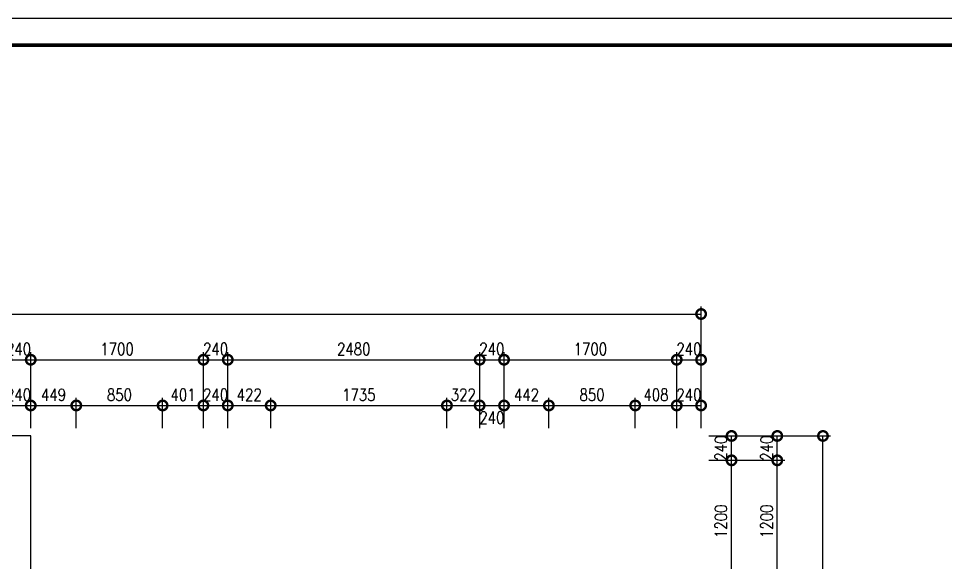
# Model space of a CAD drawing. Header units: millimetres. Extents: x 0 to 211505, y 0 to 22276.
# Drawn here: x 195220 to 204346, y 16923 to 22276 of the extents above; entities that cross this region are included whole.
import ezdxf

# ---------------------------------------------------------------- set-up
doc = ezdxf.new("R2010")
doc.units = ezdxf.units.MM
doc.layers.add('P-墙体', color=160, linetype='Continuous')
doc.layers.add('P-标注', color=44, linetype='Continuous')
doc.styles.add('标准', font='simplex.shx', dxfattribs={"width": 0.8, "bigfont": 'gbcbig.shx'})
doc.dimstyles.new('sjj_1-075', dxfattribs={"dimscale": 75, "dimtxt": 1.6, "dimasz": 2.5, "dimexe": 1, "dimexo": 1, "dimgap": 0.6, "dimtad": 1, "dimdec": 0, "dimzin": 12, "dimdsep": 46, "dimtxsty": '标准', "dimblk": 'DOTSMALL', "dimblk1": 'DOTSMALL', "dimblk2": 'DOTSMALL', "dimcen": 0.125, "dimclrd": 3, "dimclre": 3, "dimclrt": 14, "dimadec": 0, "dimazin": 0, "dimtfac": 1, "dimtdec": 0, "dimtix": 1, "dimtmove": 2, "dimatfit": 3, "dimldrblk": 'DOTSMALL', "dimfxl": 6, "dimfxlon": 1, "dimtvp": 1, "dimtolj": 1, "dimtzin": 0, "dimarcsym": 0})

# ---------------------------------------------------------------- blocks, each defined once
blk = doc.blocks.new('_DotSmall')
at = {"color": 0, "linetype": 'ByBlock', "const_width": 0.5}
blk.add_lwpolyline([(-0.0625, 0, 1), (0.0625, 0, 1)], format="xyb", close=True, dxfattribs=at)
blk = doc.blocks.new('*D1174')
at = {"layer": 'DEFPOINTS', "color": 0}
for p in [(201939.9, 19367.8), (186419.9, 18917.8), (201939.9, 18917.8)]:
    blk.add_point(p, dxfattribs=at)
at = {"layer": 'P-标注', "color": 3, "lineweight": -2}
for p, q in [((186419.9, 18992.8), (186419.9, 19442.8)), ((201939.9, 18992.8), (201939.9, 19442.8)), ((186419.9, 19367.8), (201939.9, 19367.8))]:
    blk.add_line(p, q, dxfattribs=at)
at = {"layer": 'P-标注', "color": 3, "lineweight": -2, "xscale": 187.5, "yscale": 187.5, "zscale": 187.5, "rotation": 180}
blk.add_blockref('_DotSmall', (186419.9, 19367.8), dxfattribs=at)
at = {"layer": 'P-标注', "color": 3, "lineweight": -2, "xscale": 187.5, "yscale": 187.5, "zscale": 187.5}
blk.add_blockref('_DotSmall', (201939.9, 19367.8), dxfattribs=at)
at = {"layer": 'P-标注', "color": 14, "insert": (194179.9, 19472.8), "char_height": 120, "attachment_point": 5, "style": '标准'}
blk.add_mtext('\\A1;15520', dxfattribs=at)
blk = doc.blocks.new('*D1175')
at = {"layer": 'DEFPOINTS', "color": 0}
for p in [(202689.9, 18167.8), (203139.9, 18167.8), (202689.9, 7257.8)]:
    blk.add_point(p, dxfattribs=at)
at = {"layer": 'P-标注', "color": 3, "lineweight": -2}
for p, q in [((202764.9, 18167.8), (203214.9, 18167.8)), ((203139.9, 7257.8), (203139.9, 18167.8)), ((202764.9, 7257.8), (203214.9, 7257.8))]:
    blk.add_line(p, q, dxfattribs=at)
at = {"layer": 'P-标注', "color": 3, "lineweight": -2, "xscale": 187.5, "yscale": 187.5, "zscale": 187.5}
for p, rotation in [((203139.9, 18167.8), 89.99998127603163), ((203139.9, 7257.8), 269.9999812760316)]:
    blk.add_blockref('_DotSmall', p, dxfattribs=dict(at, rotation=rotation))
at = {"layer": 'P-标注', "color": 14, "insert": (203034.9, 12712.8), "char_height": 120, "attachment_point": 5, "rotation": 89.99998, "style": '标准'}
blk.add_mtext('\\A1;10910', dxfattribs=at)
blk = doc.blocks.new('*D1187')
at = {"layer": 'DEFPOINTS', "color": 0}
for p in [(195339.9, 18917.8), (195099.9, 18467.8), (195339.9, 18467.8)]:
    blk.add_point(p, dxfattribs=at)
at = {"layer": 'P-标注', "color": 3, "lineweight": -2}
for p, q in [((195099.9, 18542.8), (195099.9, 18992.8)), ((195339.9, 18542.8), (195339.9, 18992.8)), ((195099.9, 18917.8), (195339.9, 18917.8))]:
    blk.add_line(p, q, dxfattribs=at)
at = {"layer": 'P-标注', "color": 3, "lineweight": -2, "xscale": 187.5, "yscale": 187.5, "zscale": 187.5}
blk.add_blockref('_DotSmall', (195099.9, 18917.8), dxfattribs=at)
at = {"layer": 'P-标注', "color": 3, "lineweight": -2, "xscale": 187.5, "yscale": 187.5, "zscale": 187.5, "rotation": 180}
blk.add_blockref('_DotSmall', (195339.9, 18917.8), dxfattribs=at)
at = {"layer": 'P-标注', "color": 14, "insert": (195219.9, 19022.8), "char_height": 120, "attachment_point": 5, "style": '标准'}
blk.add_mtext('\\A1;240', dxfattribs=at)
blk = doc.blocks.new('*D1188')
at = {"layer": 'DEFPOINTS', "color": 0}
for p in [(197039.9, 18917.8), (195339.9, 18467.8), (197039.9, 18467.8)]:
    blk.add_point(p, dxfattribs=at)
at = {"layer": 'P-标注', "color": 3, "lineweight": -2}
for p, q in [((195339.9, 18542.8), (195339.9, 18992.8)), ((197039.9, 18542.8), (197039.9, 18992.8)), ((195339.9, 18917.8), (197039.9, 18917.8))]:
    blk.add_line(p, q, dxfattribs=at)
at = {"layer": 'P-标注', "color": 3, "lineweight": -2, "xscale": 187.5, "yscale": 187.5, "zscale": 187.5, "rotation": 180}
blk.add_blockref('_DotSmall', (195339.9, 18917.8), dxfattribs=at)
at = {"layer": 'P-标注', "color": 3, "lineweight": -2, "xscale": 187.5, "yscale": 187.5, "zscale": 187.5}
blk.add_blockref('_DotSmall', (197039.9, 18917.8), dxfattribs=at)
at = {"layer": 'P-标注', "color": 14, "insert": (196189.9, 19022.8), "char_height": 120, "attachment_point": 5, "style": '标准'}
blk.add_mtext('\\A1;1700', dxfattribs=at)
blk = doc.blocks.new('*D1189')
at = {"layer": 'DEFPOINTS', "color": 0}
for p in [(197279.9, 18917.8), (197039.9, 18467.8), (197279.9, 18467.8)]:
    blk.add_point(p, dxfattribs=at)
at = {"layer": 'P-标注', "color": 3, "lineweight": -2}
for p, q in [((197039.9, 18542.8), (197039.9, 18992.8)), ((197279.9, 18542.8), (197279.9, 18992.8)), ((197039.9, 18917.8), (197279.9, 18917.8))]:
    blk.add_line(p, q, dxfattribs=at)
at = {"layer": 'P-标注', "color": 3, "lineweight": -2, "xscale": 187.5, "yscale": 187.5, "zscale": 187.5}
blk.add_blockref('_DotSmall', (197039.9, 18917.8), dxfattribs=at)
at = {"layer": 'P-标注', "color": 3, "lineweight": -2, "xscale": 187.5, "yscale": 187.5, "zscale": 187.5, "rotation": 180}
blk.add_blockref('_DotSmall', (197279.9, 18917.8), dxfattribs=at)
at = {"layer": 'P-标注', "color": 14, "insert": (197159.9, 19022.8), "char_height": 120, "attachment_point": 5, "style": '标准'}
blk.add_mtext('\\A1;240', dxfattribs=at)
blk = doc.blocks.new('*D1190')
at = {"layer": 'DEFPOINTS', "color": 0}
for p in [(199759.9, 18917.8), (197279.9, 18467.8), (199759.9, 18467.8)]:
    blk.add_point(p, dxfattribs=at)
at = {"layer": 'P-标注', "color": 3, "lineweight": -2}
for p, q in [((197279.9, 18542.8), (197279.9, 18992.8)), ((199759.9, 18542.8), (199759.9, 18992.8)), ((197279.9, 18917.8), (199759.9, 18917.8))]:
    blk.add_line(p, q, dxfattribs=at)
at = {"layer": 'P-标注', "color": 3, "lineweight": -2, "xscale": 187.5, "yscale": 187.5, "zscale": 187.5, "rotation": 180}
blk.add_blockref('_DotSmall', (197279.9, 18917.8), dxfattribs=at)
at = {"layer": 'P-标注', "color": 3, "lineweight": -2, "xscale": 187.5, "yscale": 187.5, "zscale": 187.5}
blk.add_blockref('_DotSmall', (199759.9, 18917.8), dxfattribs=at)
at = {"layer": 'P-标注', "color": 14, "insert": (198519.9, 19022.8), "char_height": 120, "attachment_point": 5, "style": '标准'}
blk.add_mtext('\\A1;2480', dxfattribs=at)
blk = doc.blocks.new('*D1191')
at = {"layer": 'DEFPOINTS', "color": 0}
for p in [(199999.9, 18917.8), (199759.9, 18467.8), (199999.9, 18467.8)]:
    blk.add_point(p, dxfattribs=at)
at = {"layer": 'P-标注', "color": 3, "lineweight": -2}
for p, q in [((199759.9, 18542.8), (199759.9, 18992.8)), ((199999.9, 18542.8), (199999.9, 18992.8)), ((199759.9, 18917.8), (199999.9, 18917.8))]:
    blk.add_line(p, q, dxfattribs=at)
at = {"layer": 'P-标注', "color": 3, "lineweight": -2, "xscale": 187.5, "yscale": 187.5, "zscale": 187.5}
blk.add_blockref('_DotSmall', (199759.9, 18917.8), dxfattribs=at)
at = {"layer": 'P-标注', "color": 3, "lineweight": -2, "xscale": 187.5, "yscale": 187.5, "zscale": 187.5, "rotation": 180}
blk.add_blockref('_DotSmall', (199999.9, 18917.8), dxfattribs=at)
at = {"layer": 'P-标注', "color": 14, "insert": (199879.9, 19022.8), "char_height": 120, "attachment_point": 5, "style": '标准'}
blk.add_mtext('\\A1;240', dxfattribs=at)
blk = doc.blocks.new('*D1192')
at = {"layer": 'DEFPOINTS', "color": 0}
for p in [(201699.9, 18917.8), (199999.9, 18467.8), (201699.9, 18467.8)]:
    blk.add_point(p, dxfattribs=at)
at = {"layer": 'P-标注', "color": 3, "lineweight": -2}
for p, q in [((199999.9, 18542.8), (199999.9, 18992.8)), ((201699.9, 18542.8), (201699.9, 18992.8)), ((199999.9, 18917.8), (201699.9, 18917.8))]:
    blk.add_line(p, q, dxfattribs=at)
at = {"layer": 'P-标注', "color": 3, "lineweight": -2, "xscale": 187.5, "yscale": 187.5, "zscale": 187.5, "rotation": 180}
blk.add_blockref('_DotSmall', (199999.9, 18917.8), dxfattribs=at)
at = {"layer": 'P-标注', "color": 3, "lineweight": -2, "xscale": 187.5, "yscale": 187.5, "zscale": 187.5}
blk.add_blockref('_DotSmall', (201699.9, 18917.8), dxfattribs=at)
at = {"layer": 'P-标注', "color": 14, "insert": (200849.9, 19022.8), "char_height": 120, "attachment_point": 5, "style": '标准'}
blk.add_mtext('\\A1;1700', dxfattribs=at)
blk = doc.blocks.new('*D1193')
at = {"layer": 'DEFPOINTS', "color": 0}
for p in [(201939.9, 18917.8), (201699.9, 18467.8), (201939.9, 18467.8)]:
    blk.add_point(p, dxfattribs=at)
at = {"layer": 'P-标注', "color": 3, "lineweight": -2}
for p, q in [((201699.9, 18542.8), (201699.9, 18992.8)), ((201939.9, 18542.8), (201939.9, 18992.8)), ((201699.9, 18917.8), (201939.9, 18917.8))]:
    blk.add_line(p, q, dxfattribs=at)
at = {"layer": 'P-标注', "color": 3, "lineweight": -2, "xscale": 187.5, "yscale": 187.5, "zscale": 187.5}
blk.add_blockref('_DotSmall', (201699.9, 18917.8), dxfattribs=at)
at = {"layer": 'P-标注', "color": 3, "lineweight": -2, "xscale": 187.5, "yscale": 187.5, "zscale": 187.5, "rotation": 180}
blk.add_blockref('_DotSmall', (201939.9, 18917.8), dxfattribs=at)
at = {"layer": 'P-标注', "color": 14, "insert": (201819.9, 19022.8), "char_height": 120, "attachment_point": 5, "style": '标准'}
blk.add_mtext('\\A1;240', dxfattribs=at)
blk = doc.blocks.new('*D1202')
at = {"layer": 'DEFPOINTS', "color": 0}
for p in [(202239.9, 17927.8), (202689.9, 17927.8), (202239.9, 16727.8)]:
    blk.add_point(p, dxfattribs=at)
at = {"layer": 'P-标注', "color": 3, "lineweight": -2}
for p, q in [((202314.9, 17927.8), (202764.9, 17927.8)), ((202689.9, 16727.8), (202689.9, 17927.8)), ((202314.9, 16727.8), (202764.9, 16727.8))]:
    blk.add_line(p, q, dxfattribs=at)
at = {"layer": 'P-标注', "color": 3, "lineweight": -2, "xscale": 187.5, "yscale": 187.5, "zscale": 187.5}
for p, rotation in [((202689.9, 17927.8), 89.99998127603108), ((202689.9, 16727.8), 269.9999812760311)]:
    blk.add_blockref('_DotSmall', p, dxfattribs=dict(at, rotation=rotation))
at = {"layer": 'P-标注', "color": 14, "insert": (202584.9, 17327.8), "char_height": 120, "attachment_point": 5, "rotation": 89.99998, "style": '标准'}
blk.add_mtext('\\A1;1200', dxfattribs=at)
blk = doc.blocks.new('*D1203')
at = {"layer": 'DEFPOINTS', "color": 0}
for p in [(202239.9, 18167.8), (202689.9, 18167.8), (202239.9, 17927.8)]:
    blk.add_point(p, dxfattribs=at)
at = {"layer": 'P-标注', "color": 3, "lineweight": -2}
for p, q in [((202314.9, 18167.8), (202764.9, 18167.8)), ((202689.9, 17927.8), (202689.9, 18167.8)), ((202314.9, 17927.8), (202764.9, 17927.8))]:
    blk.add_line(p, q, dxfattribs=at)
at = {"layer": 'P-标注', "color": 3, "lineweight": -2, "xscale": 187.5, "yscale": 187.5, "zscale": 187.5}
for p, rotation in [((202689.9, 18167.8), 269.9999812760311), ((202689.9, 17927.8), 89.99998127603108)]:
    blk.add_blockref('_DotSmall', p, dxfattribs=dict(at, rotation=rotation))
at = {"layer": 'P-标注', "color": 14, "insert": (202584.9, 18047.8), "char_height": 120, "attachment_point": 5, "rotation": 89.99998, "style": '标准'}
blk.add_mtext('\\A1;240', dxfattribs=at)
blk = doc.blocks.new('*D1225')
at = {"layer": 'DEFPOINTS', "color": 0}
for p in [(195339.9, 18467.8), (195099.9, 18167.8), (195339.9, 18167.8)]:
    blk.add_point(p, dxfattribs=at)
at = {"layer": 'P-标注', "color": 3, "lineweight": -2}
for p, q in [((195099.9, 18242.8), (195099.9, 18542.8)), ((195339.9, 18242.8), (195339.9, 18542.8)), ((195099.9, 18467.8), (195339.9, 18467.8))]:
    blk.add_line(p, q, dxfattribs=at)
at = {"layer": 'P-标注', "color": 3, "lineweight": -2, "xscale": 187.5, "yscale": 187.5, "zscale": 187.5}
blk.add_blockref('_DotSmall', (195099.9, 18467.8), dxfattribs=at)
at = {"layer": 'P-标注', "color": 3, "lineweight": -2, "xscale": 187.5, "yscale": 187.5, "zscale": 187.5, "rotation": 180}
blk.add_blockref('_DotSmall', (195339.9, 18467.8), dxfattribs=at)
at = {"layer": 'P-标注', "color": 14, "insert": (195219.9, 18572.8), "char_height": 120, "attachment_point": 5, "style": '标准'}
blk.add_mtext('\\A1;240', dxfattribs=at)
blk = doc.blocks.new('*D1226')
at = {"layer": 'DEFPOINTS', "color": 0}
for p in [(195788.4, 18467.8), (195339.9, 18167.8), (195788.4, 18167.8)]:
    blk.add_point(p, dxfattribs=at)
at = {"layer": 'P-标注', "color": 3, "lineweight": -2}
for p, q in [((195339.9, 18242.8), (195339.9, 18542.8)), ((195788.4, 18242.8), (195788.4, 18542.8)), ((195339.9, 18467.8), (195788.4, 18467.8))]:
    blk.add_line(p, q, dxfattribs=at)
at = {"layer": 'P-标注', "color": 3, "lineweight": -2, "xscale": 187.5, "yscale": 187.5, "zscale": 187.5, "rotation": 180}
blk.add_blockref('_DotSmall', (195339.9, 18467.8), dxfattribs=at)
at = {"layer": 'P-标注', "color": 3, "lineweight": -2, "xscale": 187.5, "yscale": 187.5, "zscale": 187.5}
blk.add_blockref('_DotSmall', (195788.4, 18467.8), dxfattribs=at)
at = {"layer": 'P-标注', "color": 14, "insert": (195564.1, 18572.8), "char_height": 120, "attachment_point": 5, "style": '标准'}
blk.add_mtext('\\A1;449', dxfattribs=at)
blk = doc.blocks.new('*D1227')
at = {"layer": 'DEFPOINTS', "color": 0}
for p in [(196638.4, 18467.8), (195788.4, 18167.8), (196638.4, 18167.8)]:
    blk.add_point(p, dxfattribs=at)
at = {"layer": 'P-标注', "color": 3, "lineweight": -2}
for p, q in [((195788.4, 18242.8), (195788.4, 18542.8)), ((196638.4, 18242.8), (196638.4, 18542.8)), ((195788.4, 18467.8), (196638.4, 18467.8))]:
    blk.add_line(p, q, dxfattribs=at)
at = {"layer": 'P-标注', "color": 3, "lineweight": -2, "xscale": 187.5, "yscale": 187.5, "zscale": 187.5, "rotation": 180}
blk.add_blockref('_DotSmall', (195788.4, 18467.8), dxfattribs=at)
at = {"layer": 'P-标注', "color": 3, "lineweight": -2, "xscale": 187.5, "yscale": 187.5, "zscale": 187.5}
blk.add_blockref('_DotSmall', (196638.4, 18467.8), dxfattribs=at)
at = {"layer": 'P-标注', "color": 14, "insert": (196213.4, 18572.8), "char_height": 120, "attachment_point": 5, "style": '标准'}
blk.add_mtext('\\A1;850', dxfattribs=at)
blk = doc.blocks.new('*D1228')
at = {"layer": 'DEFPOINTS', "color": 0}
for p in [(197039.9, 18467.8), (196638.4, 18167.8), (197039.9, 18167.8)]:
    blk.add_point(p, dxfattribs=at)
at = {"layer": 'P-标注', "color": 3, "lineweight": -2}
for p, q in [((196638.4, 18242.8), (196638.4, 18542.8)), ((197039.9, 18242.8), (197039.9, 18542.8)), ((196638.4, 18467.8), (197039.9, 18467.8))]:
    blk.add_line(p, q, dxfattribs=at)
at = {"layer": 'P-标注', "color": 3, "lineweight": -2, "xscale": 187.5, "yscale": 187.5, "zscale": 187.5, "rotation": 180}
blk.add_blockref('_DotSmall', (196638.4, 18467.8), dxfattribs=at)
at = {"layer": 'P-标注', "color": 3, "lineweight": -2, "xscale": 187.5, "yscale": 187.5, "zscale": 187.5}
blk.add_blockref('_DotSmall', (197039.9, 18467.8), dxfattribs=at)
at = {"layer": 'P-标注', "color": 14, "insert": (196839.1, 18572.8), "char_height": 120, "attachment_point": 5, "style": '标准'}
blk.add_mtext('\\A1;401', dxfattribs=at)
blk = doc.blocks.new('*D1229')
at = {"layer": 'DEFPOINTS', "color": 0}
for p in [(197279.9, 18467.8), (197039.9, 18167.8), (197279.9, 18167.8)]:
    blk.add_point(p, dxfattribs=at)
at = {"layer": 'P-标注', "color": 3, "lineweight": -2}
for p, q in [((197039.9, 18242.8), (197039.9, 18542.8)), ((197279.9, 18242.8), (197279.9, 18542.8)), ((197039.9, 18467.8), (197279.9, 18467.8))]:
    blk.add_line(p, q, dxfattribs=at)
at = {"layer": 'P-标注', "color": 3, "lineweight": -2, "xscale": 187.5, "yscale": 187.5, "zscale": 187.5}
blk.add_blockref('_DotSmall', (197039.9, 18467.8), dxfattribs=at)
at = {"layer": 'P-标注', "color": 3, "lineweight": -2, "xscale": 187.5, "yscale": 187.5, "zscale": 187.5, "rotation": 180}
blk.add_blockref('_DotSmall', (197279.9, 18467.8), dxfattribs=at)
at = {"layer": 'P-标注', "color": 14, "insert": (197159.9, 18572.8), "char_height": 120, "attachment_point": 5, "style": '标准'}
blk.add_mtext('\\A1;240', dxfattribs=at)
blk = doc.blocks.new('*D1230')
at = {"layer": 'DEFPOINTS', "color": 0}
for p in [(197702.3, 18467.8), (197279.9, 18167.8), (197702.3, 18167.8)]:
    blk.add_point(p, dxfattribs=at)
at = {"layer": 'P-标注', "color": 3, "lineweight": -2}
for p, q in [((197279.9, 18242.8), (197279.9, 18542.8)), ((197702.3, 18242.8), (197702.3, 18542.8)), ((197279.9, 18467.8), (197702.3, 18467.8))]:
    blk.add_line(p, q, dxfattribs=at)
at = {"layer": 'P-标注', "color": 3, "lineweight": -2, "xscale": 187.5, "yscale": 187.5, "zscale": 187.5, "rotation": 180}
blk.add_blockref('_DotSmall', (197279.9, 18467.8), dxfattribs=at)
at = {"layer": 'P-标注', "color": 3, "lineweight": -2, "xscale": 187.5, "yscale": 187.5, "zscale": 187.5}
blk.add_blockref('_DotSmall', (197702.3, 18467.8), dxfattribs=at)
at = {"layer": 'P-标注', "color": 14, "insert": (197491.1, 18572.8), "char_height": 120, "attachment_point": 5, "style": '标准'}
blk.add_mtext('\\A1;422', dxfattribs=at)
blk = doc.blocks.new('*D1231')
at = {"layer": 'DEFPOINTS', "color": 0}
for p in [(199437.5, 18467.8), (197702.3, 18167.8), (199437.5, 18167.8)]:
    blk.add_point(p, dxfattribs=at)
at = {"layer": 'P-标注', "color": 3, "lineweight": -2}
for p, q in [((197702.3, 18242.8), (197702.3, 18542.8)), ((199437.5, 18242.8), (199437.5, 18542.8)), ((197702.3, 18467.8), (199437.5, 18467.8))]:
    blk.add_line(p, q, dxfattribs=at)
at = {"layer": 'P-标注', "color": 3, "lineweight": -2, "xscale": 187.5, "yscale": 187.5, "zscale": 187.5, "rotation": 180}
blk.add_blockref('_DotSmall', (197702.3, 18467.8), dxfattribs=at)
at = {"layer": 'P-标注', "color": 3, "lineweight": -2, "xscale": 187.5, "yscale": 187.5, "zscale": 187.5}
blk.add_blockref('_DotSmall', (199437.5, 18467.8), dxfattribs=at)
at = {"layer": 'P-标注', "color": 14, "insert": (198569.9, 18572.8), "char_height": 120, "attachment_point": 5, "style": '标准'}
blk.add_mtext('\\A1;1735', dxfattribs=at)
blk = doc.blocks.new('*D1232')
at = {"layer": 'DEFPOINTS', "color": 0}
for p in [(199759.9, 18467.8), (199437.5, 18167.8), (199759.9, 18167.8)]:
    blk.add_point(p, dxfattribs=at)
at = {"layer": 'P-标注', "color": 3, "lineweight": -2}
for p, q in [((199437.5, 18242.8), (199437.5, 18542.8)), ((199759.9, 18242.8), (199759.9, 18542.8)), ((199437.5, 18467.8), (199759.9, 18467.8))]:
    blk.add_line(p, q, dxfattribs=at)
at = {"layer": 'P-标注', "color": 3, "lineweight": -2, "xscale": 187.5, "yscale": 187.5, "zscale": 187.5}
blk.add_blockref('_DotSmall', (199437.5, 18467.8), dxfattribs=at)
at = {"layer": 'P-标注', "color": 3, "lineweight": -2, "xscale": 187.5, "yscale": 187.5, "zscale": 187.5, "rotation": 180}
blk.add_blockref('_DotSmall', (199759.9, 18467.8), dxfattribs=at)
at = {"layer": 'P-标注', "color": 14, "insert": (199598.7, 18572.8), "char_height": 120, "attachment_point": 5, "style": '标准'}
blk.add_mtext('\\A1;322', dxfattribs=at)
blk = doc.blocks.new('*D1233')
at = {"layer": 'DEFPOINTS', "color": 0}
for p in [(199999.9, 18467.8), (199759.9, 18167.8), (199999.9, 18167.8)]:
    blk.add_point(p, dxfattribs=at)
at = {"layer": 'P-标注', "color": 3, "lineweight": -2}
for p, q in [((199759.9, 18242.8), (199759.9, 18542.8)), ((199999.9, 18242.8), (199999.9, 18542.8)), ((199759.9, 18467.8), (199999.9, 18467.8))]:
    blk.add_line(p, q, dxfattribs=at)
at = {"layer": 'P-标注', "color": 3, "lineweight": -2, "xscale": 187.5, "yscale": 187.5, "zscale": 187.5, "rotation": 180}
blk.add_blockref('_DotSmall', (199759.9, 18467.8), dxfattribs=at)
at = {"layer": 'P-标注', "color": 3, "lineweight": -2, "xscale": 187.5, "yscale": 187.5, "zscale": 187.5}
blk.add_blockref('_DotSmall', (199999.9, 18467.8), dxfattribs=at)
at = {"layer": 'P-标注', "color": 14, "insert": (199879.9, 18347.8), "char_height": 120, "attachment_point": 5, "style": '标准'}
blk.add_mtext('\\A1;240', dxfattribs=at)
blk = doc.blocks.new('*D1234')
at = {"layer": 'DEFPOINTS', "color": 0}
for p in [(200441.5, 18467.8), (199999.9, 18167.8), (200441.5, 18167.8)]:
    blk.add_point(p, dxfattribs=at)
at = {"layer": 'P-标注', "color": 3, "lineweight": -2}
for p, q in [((199999.9, 18242.8), (199999.9, 18542.8)), ((200441.5, 18242.8), (200441.5, 18542.8)), ((199999.9, 18467.8), (200441.5, 18467.8))]:
    blk.add_line(p, q, dxfattribs=at)
at = {"layer": 'P-标注', "color": 3, "lineweight": -2, "xscale": 187.5, "yscale": 187.5, "zscale": 187.5, "rotation": 180}
blk.add_blockref('_DotSmall', (199999.9, 18467.8), dxfattribs=at)
at = {"layer": 'P-标注', "color": 3, "lineweight": -2, "xscale": 187.5, "yscale": 187.5, "zscale": 187.5}
blk.add_blockref('_DotSmall', (200441.5, 18467.8), dxfattribs=at)
at = {"layer": 'P-标注', "color": 14, "insert": (200220.7, 18572.8), "char_height": 120, "attachment_point": 5, "style": '标准'}
blk.add_mtext('\\A1;442', dxfattribs=at)
blk = doc.blocks.new('*D1235')
at = {"layer": 'DEFPOINTS', "color": 0}
for p in [(201291.5, 18467.8), (200441.5, 18167.8), (201291.5, 18167.8)]:
    blk.add_point(p, dxfattribs=at)
at = {"layer": 'P-标注', "color": 3, "lineweight": -2}
for p, q in [((200441.5, 18242.8), (200441.5, 18542.8)), ((201291.5, 18242.8), (201291.5, 18542.8)), ((200441.5, 18467.8), (201291.5, 18467.8))]:
    blk.add_line(p, q, dxfattribs=at)
at = {"layer": 'P-标注', "color": 3, "lineweight": -2, "xscale": 187.5, "yscale": 187.5, "zscale": 187.5, "rotation": 180}
blk.add_blockref('_DotSmall', (200441.5, 18467.8), dxfattribs=at)
at = {"layer": 'P-标注', "color": 3, "lineweight": -2, "xscale": 187.5, "yscale": 187.5, "zscale": 187.5}
blk.add_blockref('_DotSmall', (201291.5, 18467.8), dxfattribs=at)
at = {"layer": 'P-标注', "color": 14, "insert": (200866.5, 18572.8), "char_height": 120, "attachment_point": 5, "style": '标准'}
blk.add_mtext('\\A1;850', dxfattribs=at)
blk = doc.blocks.new('*D1236')
at = {"layer": 'DEFPOINTS', "color": 0}
for p in [(201699.9, 18467.8), (201291.5, 18167.8), (201699.9, 18167.8)]:
    blk.add_point(p, dxfattribs=at)
at = {"layer": 'P-标注', "color": 3, "lineweight": -2}
for p, q in [((201291.5, 18242.8), (201291.5, 18542.8)), ((201699.9, 18242.8), (201699.9, 18542.8)), ((201291.5, 18467.8), (201699.9, 18467.8))]:
    blk.add_line(p, q, dxfattribs=at)
at = {"layer": 'P-标注', "color": 3, "lineweight": -2, "xscale": 187.5, "yscale": 187.5, "zscale": 187.5, "rotation": 180}
blk.add_blockref('_DotSmall', (201291.5, 18467.8), dxfattribs=at)
at = {"layer": 'P-标注', "color": 3, "lineweight": -2, "xscale": 187.5, "yscale": 187.5, "zscale": 187.5}
blk.add_blockref('_DotSmall', (201699.9, 18467.8), dxfattribs=at)
at = {"layer": 'P-标注', "color": 14, "insert": (201495.7, 18572.8), "char_height": 120, "attachment_point": 5, "style": '标准'}
blk.add_mtext('\\A1;408', dxfattribs=at)
blk = doc.blocks.new('*D1237')
at = {"layer": 'DEFPOINTS', "color": 0}
for p in [(201939.9, 18467.8), (201699.9, 18167.8), (201939.9, 18167.8)]:
    blk.add_point(p, dxfattribs=at)
at = {"layer": 'P-标注', "color": 3, "lineweight": -2}
for p, q in [((201699.9, 18242.8), (201699.9, 18542.8)), ((201939.9, 18242.8), (201939.9, 18542.8)), ((201699.9, 18467.8), (201939.9, 18467.8))]:
    blk.add_line(p, q, dxfattribs=at)
at = {"layer": 'P-标注', "color": 3, "lineweight": -2, "xscale": 187.5, "yscale": 187.5, "zscale": 187.5}
blk.add_blockref('_DotSmall', (201699.9, 18467.8), dxfattribs=at)
at = {"layer": 'P-标注', "color": 3, "lineweight": -2, "xscale": 187.5, "yscale": 187.5, "zscale": 187.5, "rotation": 180}
blk.add_blockref('_DotSmall', (201939.9, 18467.8), dxfattribs=at)
at = {"layer": 'P-标注', "color": 14, "insert": (201819.9, 18572.8), "char_height": 120, "attachment_point": 5, "style": '标准'}
blk.add_mtext('\\A1;240', dxfattribs=at)
blk = doc.blocks.new('*D1246')
at = {"layer": 'DEFPOINTS', "color": 0}
for p in [(201939.9, 17927.8), (202239.9, 17927.8), (201939.9, 16727.8)]:
    blk.add_point(p, dxfattribs=at)
at = {"layer": 'P-标注', "color": 3, "lineweight": -2}
for p, q in [((202014.9, 17927.8), (202314.9, 17927.8)), ((202239.9, 16727.8), (202239.9, 17927.8)), ((202014.9, 16727.8), (202314.9, 16727.8))]:
    blk.add_line(p, q, dxfattribs=at)
at = {"layer": 'P-标注', "color": 3, "lineweight": -2, "xscale": 187.5, "yscale": 187.5, "zscale": 187.5}
for p, rotation in [((202239.9, 17927.8), 89.99998127603108), ((202239.9, 16727.8), 269.9999812760311)]:
    blk.add_blockref('_DotSmall', p, dxfattribs=dict(at, rotation=rotation))
at = {"layer": 'P-标注', "color": 14, "insert": (202134.9, 17327.8), "char_height": 120, "attachment_point": 5, "rotation": 89.99998, "style": '标准'}
blk.add_mtext('\\A1;1200', dxfattribs=at)
blk = doc.blocks.new('*D1247')
at = {"layer": 'DEFPOINTS', "color": 0}
for p in [(201939.9, 18167.8), (202239.9, 18167.8), (201939.9, 17927.8)]:
    blk.add_point(p, dxfattribs=at)
at = {"layer": 'P-标注', "color": 3, "lineweight": -2}
for p, q in [((202014.9, 18167.8), (202314.9, 18167.8)), ((202239.9, 17927.8), (202239.9, 18167.8)), ((202014.9, 17927.8), (202314.9, 17927.8))]:
    blk.add_line(p, q, dxfattribs=at)
at = {"layer": 'P-标注', "color": 3, "lineweight": -2, "xscale": 187.5, "yscale": 187.5, "zscale": 187.5}
for p, rotation in [((202239.9, 18167.8), 269.9999812760311), ((202239.9, 17927.8), 89.99998127603108)]:
    blk.add_blockref('_DotSmall', p, dxfattribs=dict(at, rotation=rotation))
at = {"layer": 'P-标注', "color": 14, "insert": (202134.9, 18047.8), "char_height": 120, "attachment_point": 5, "rotation": 89.99998, "style": '标准'}
blk.add_mtext('\\A1;240', dxfattribs=at)
blk = doc.blocks.new('title_block_a3')
at = {"color": 142}
blk.add_line((420, 297), (0, 297), dxfattribs=at)
at = {"color": 142, "const_width": 0.5}
blk.add_lwpolyline([(3.5, 293.5), (416.5, 293.5), (416.5, 3.5), (3.5, 3.5)], close=True, dxfattribs=at)

msp = doc.modelspace()

# ---------------------------------------------------------------- linework, layer by layer
at = {"layer": 'P-墙体'}
for p, q in [((195339.9, 18167.8), (194402.6, 18167.8)), ((195339.9, 16727.8), (195339.9, 18167.8))]:
    msp.add_line(p, q, dxfattribs=at)

# ---------------------------------------------------------------- block references
at = {"color": 0, "linetype": 'ByBlock', "xscale": 75.00187504687618, "yscale": 75.00187504687618, "zscale": 75.00187504687618}
msp.add_blockref('title_block_a3', (180004.5, 0), dxfattribs=at)

# ---------------------------------------------------------------- dimensions: what is measured, and where the dimension line sits
at = {"layer": 'P-标注'}
for base, p1, p2, picture, middle in [((201939.9, 19367.8), (186419.9, 18917.8), (201939.9, 18917.8), '*D1174', (194179.9, 19472.8)), ((195339.9, 18917.8), (195099.9, 18467.8), (195339.9, 18467.8), '*D1187', (195219.9, 19022.8)), ((197039.9, 18917.8), (195339.9, 18467.8), (197039.9, 18467.8), '*D1188', (196189.9, 19022.8)), ((197279.9, 18917.8), (197039.9, 18467.8), (197279.9, 18467.8), '*D1189', (197159.9, 19022.8)), ((199759.9, 18917.8), (197279.9, 18467.8), (199759.9, 18467.8), '*D1190', (198519.9, 19022.8)), ((199999.9, 18917.8), (199759.9, 18467.8), (199999.9, 18467.8), '*D1191', (199879.9, 19022.8)), ((201699.9, 18917.8), (199999.9, 18467.8), (201699.9, 18467.8), '*D1192', (200849.9, 19022.8)), ((201939.9, 18917.8), (201699.9, 18467.8), (201939.9, 18467.8), '*D1193', (201819.9, 19022.8)), ((195339.9, 18467.8), (195099.9, 18167.8), (195339.9, 18167.8), '*D1225', (195219.9, 18572.8)), ((195788.3747, 18467.8178), (195339.8545, 18167.8178), (195788.3747, 18167.8178), '*D1226', (195564.1146, 18572.8178)), ((196638.4, 18467.8), (195788.4, 18167.8), (196638.4, 18167.8), '*D1227', (196213.4, 18572.8)), ((197039.8545, 18467.8178), (196638.3747, 18167.8178), (197039.8545, 18167.8178), '*D1228', (196839.1146, 18572.8178)), ((197279.9, 18467.8), (197039.9, 18167.8), (197279.9, 18167.8), '*D1229', (197159.9, 18572.8)), ((197702.3, 18467.8), (197279.9, 18167.8), (197702.3, 18167.8), '*D1230', (197491.1, 18572.8)), ((199437.5, 18467.8), (197702.3, 18167.8), (199437.5, 18167.8), '*D1231', (198569.9, 18572.8)), ((199759.9, 18467.8), (199437.5, 18167.8), (199759.9, 18167.8), '*D1232', (199598.7, 18572.8)), ((200441.5, 18467.8), (199999.9, 18167.8), (200441.5, 18167.8), '*D1234', (200220.7, 18572.8)), ((201291.5, 18467.8), (200441.5, 18167.8), (201291.5, 18167.8), '*D1235', (200866.5, 18572.8)), ((201699.9, 18467.8), (201291.5, 18167.8), (201699.9, 18167.8), '*D1236', (201495.7, 18572.8)), ((201939.9, 18467.8), (201699.9, 18167.8), (201939.9, 18167.8), '*D1237', (201819.9, 18572.8))]:
    dim = msp.add_linear_dim(base=base, p1=p1, p2=p2, dimstyle='sjj_1-075', dxfattribs=at)
    dim.commit()
    dim.dimension.update_dxf_attribs({"geometry": picture, "text_midpoint": middle})
dim = msp.add_linear_dim(base=(199999.9, 18467.8), p1=(199759.9, 18167.8), p2=(199999.9, 18167.8), dimstyle='sjj_1-075', dxfattribs=at)
dim.commit()
dim.dimension.update_dxf_attribs({"geometry": '*D1233', "text_midpoint": (199879.9, 18347.8), "dimtype": 160})
for base, p1, p2, picture, middle in [((202239.9, 18167.8), (201939.9, 17927.8), (201939.9, 18167.8), '*D1247', (202134.9, 18047.8)), ((202689.9, 18167.8), (202239.9, 17927.8), (202239.9, 18167.8), '*D1203', (202584.9, 18047.8)), ((203139.9, 18167.8), (202689.9, 7257.8), (202689.9, 18167.8), '*D1175', (203034.9, 12712.8)), ((202239.9, 17927.8), (201939.9, 16727.8), (201939.9, 17927.8), '*D1246', (202134.9, 17327.8)), ((202689.9, 17927.8), (202239.9, 16727.8), (202239.9, 17927.8), '*D1202', (202584.9, 17327.8))]:
    dim = msp.add_linear_dim(base=base, p1=p1, p2=p2, angle=89.99998, dimstyle='sjj_1-075', dxfattribs=at)
    dim.commit()
    dim.dimension.update_dxf_attribs({"geometry": picture, "text_midpoint": middle})

doc.saveas('drawing.dxf')
